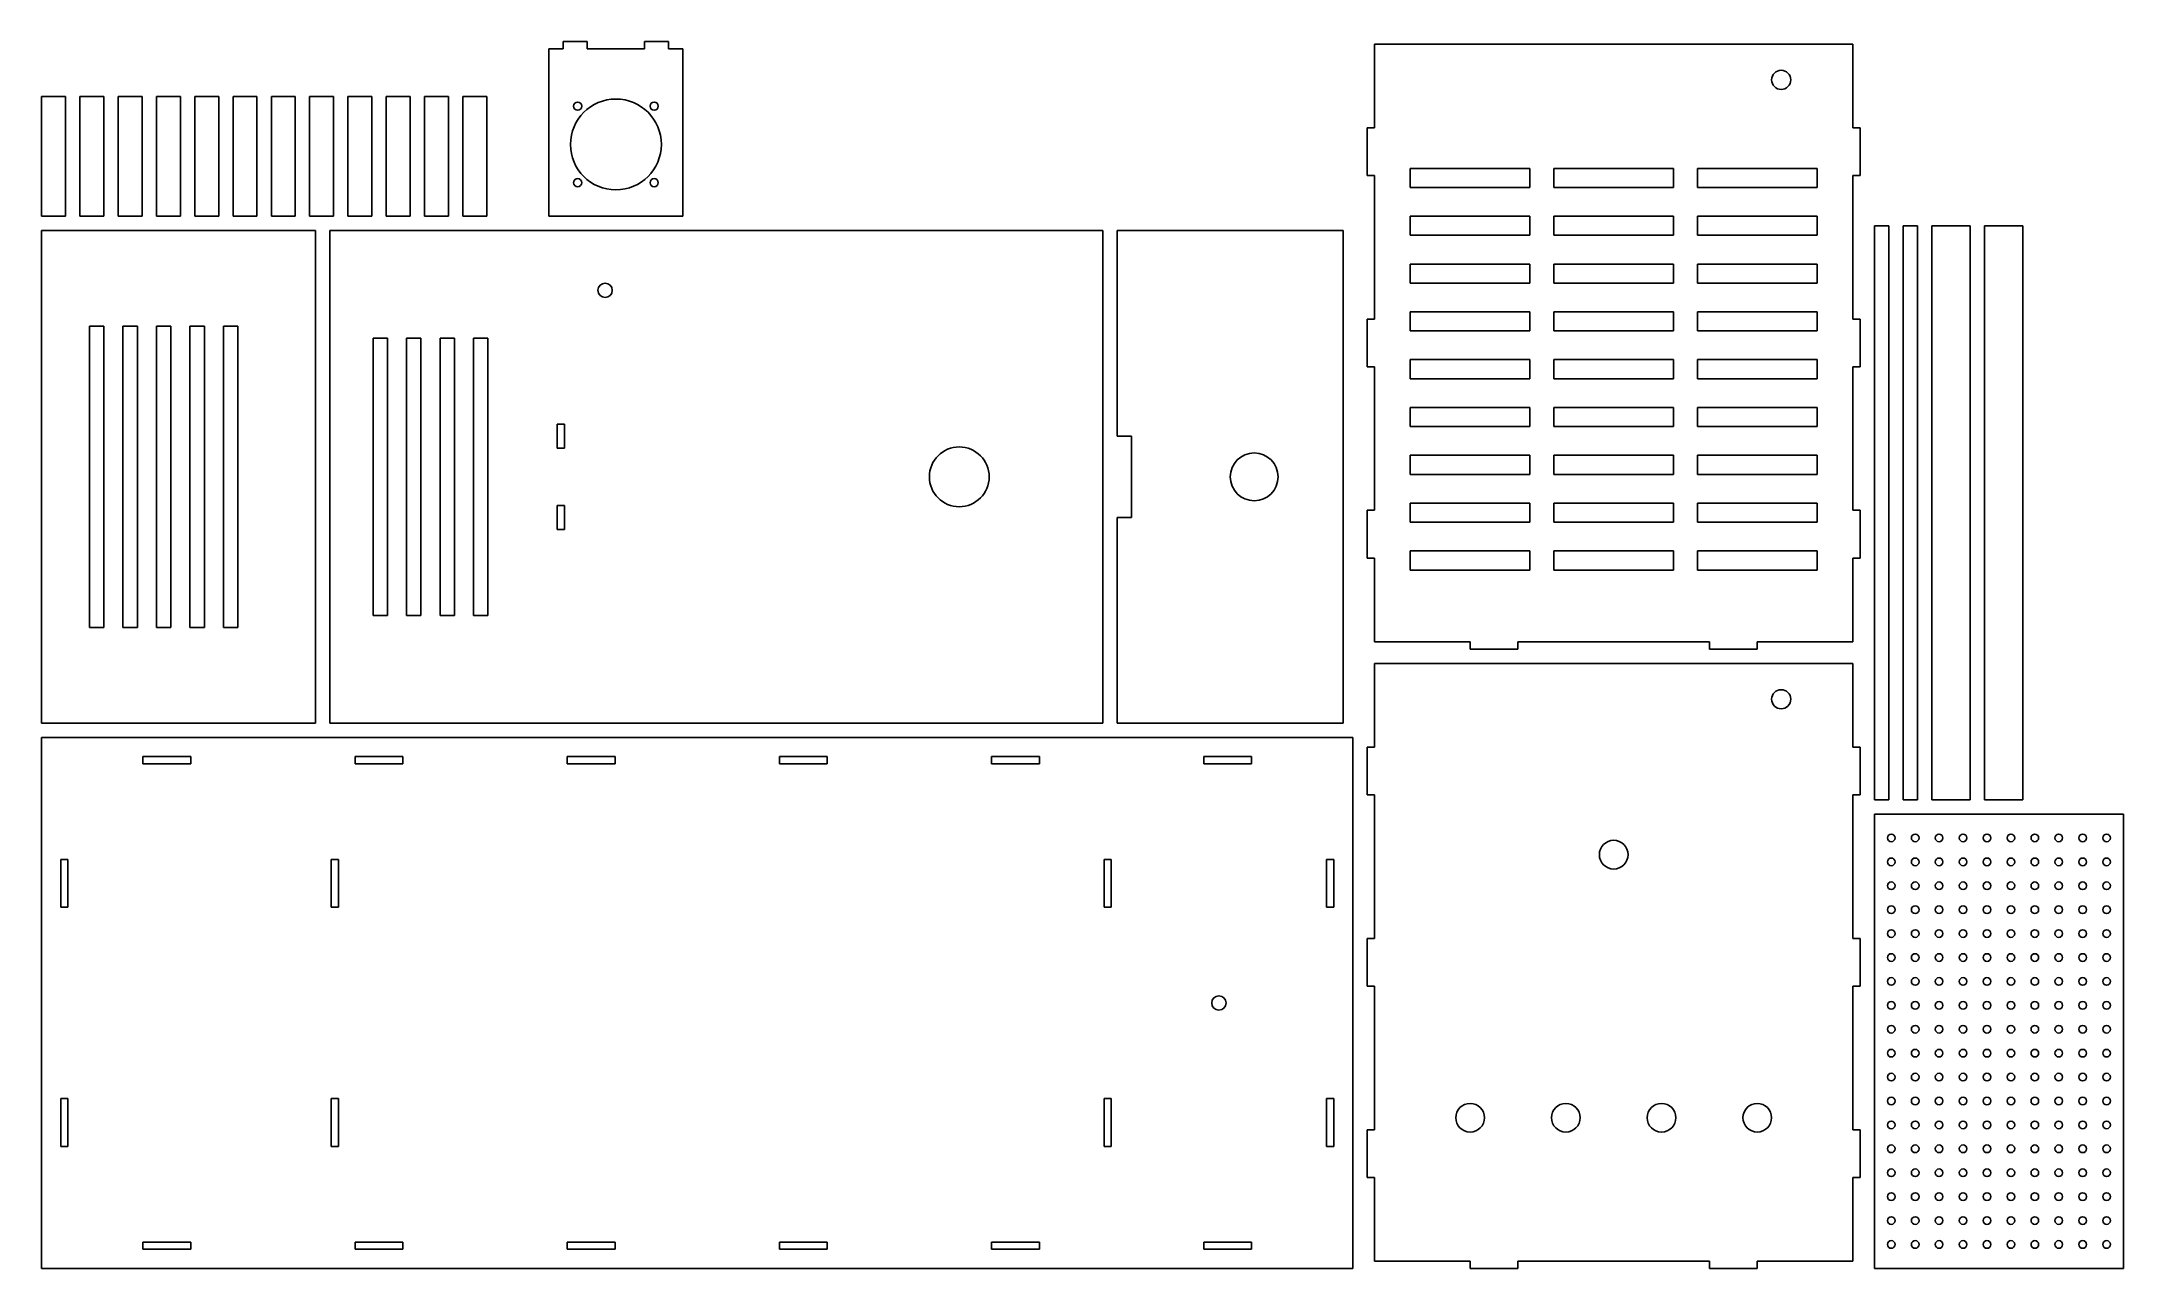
# Model space of a CAD drawing. Header units: millimetres. Extents: x 10 to 880, y 10 to 523.
import ezdxf

# ---------------------------------------------------------------- set-up
doc = ezdxf.new("R2010")
doc.units = ezdxf.units.MM

msp = doc.modelspace()

# ---------------------------------------------------------------- linework, layer by layer
at = {"layer": 'CUT'}
for p, q in [((238, 523), (228, 523)), ((228, 523), (228, 520)), ((238, 520), (238, 523)), ((272, 523), (262, 523)), ((262, 523), (262, 520)), ((272, 520), (272, 523)), ((767, 522), (567, 522)), ((567, 522), (567, 487)), ((767, 487), (767, 522)), ((228, 520), (222, 520)), ((222, 520), (222, 450)), ((262, 520), (238, 520)), ((278, 520), (272, 520)), ((278, 450), (278, 520)), ((20, 500), (10, 500)), ((10, 500), (10, 450)), ((20, 450), (20, 500)), ((36, 500), (26, 500)), ((26, 500), (26, 450)), ((36, 450), (36, 500)), ((52, 500), (42, 500)), ((42, 500), (42, 450)), ((52, 450), (52, 500)), ((68, 500), (58, 500)), ((58, 500), (58, 450)), ((68, 450), (68, 500)), ((84, 500), (74, 500)), ((74, 500), (74, 450)), ((84, 450), (84, 500)), ((100, 500), (90, 500)), ((90, 500), (90, 450)), ((100, 450), (100, 500)), ((116, 500), (106, 500)), ((106, 500), (106, 450)), ((116, 450), (116, 500)), ((132, 500), (122, 500)), ((122, 500), (122, 450)), ((132, 450), (132, 500)), ((148, 500), (138, 500)), ((138, 500), (138, 450)), ((148, 450), (148, 500)), ((164, 500), (154, 500)), ((154, 500), (154, 450)), ((164, 450), (164, 500)), ((180, 500), (170, 500)), ((170, 500), (170, 450)), ((180, 450), (180, 500)), ((196, 500), (186, 500)), ((186, 500), (186, 450)), ((196, 450), (196, 500)), ((567, 487), (564, 487)), ((564, 487), (564, 467)), ((770, 487), (767, 487)), ((770, 467), (770, 487)), ((632, 470), (582, 470)), ((582, 470), (582, 462)), ((632, 462), (632, 470)), ((692, 470), (642, 470)), ((642, 470), (642, 462)), ((692, 462), (692, 470)), ((752, 470), (702, 470)), ((702, 470), (702, 462)), ((752, 462), (752, 470)), ((564, 467), (567, 467)), ((567, 467), (567, 407)), ((582, 462), (632, 462)), ((642, 462), (692, 462)), ((702, 462), (752, 462)), ((767, 407), (767, 467)), ((767, 467), (770, 467)), ((10, 450), (20, 450)), ((124.5, 444), (10, 444)), ((10, 444), (10, 238)), ((26, 450), (36, 450)), ((42, 450), (52, 450)), ((58, 450), (68, 450)), ((74, 450), (84, 450)), ((90, 450), (100, 450)), ((106, 450), (116, 450)), ((122, 450), (132, 450)), ((124.5, 238), (124.5, 444)), ((453.5, 444), (130.5, 444)), ((130.5, 444), (130.5, 238)), ((138, 450), (148, 450)), ((154, 450), (164, 450)), ((170, 450), (180, 450)), ((186, 450), (196, 450)), ((222, 450), (278, 450)), ((453.5, 238), (453.5, 444)), ((554, 444), (459.5, 444)), ((459.5, 444), (459.5, 358)), ((554, 238), (554, 444)), ((632, 450), (582, 450)), ((582, 450), (582, 442)), ((632, 442), (632, 450)), ((692, 450), (642, 450)), ((642, 450), (642, 442)), ((692, 442), (692, 450)), ((752, 450), (702, 450)), ((702, 450), (702, 442)), ((752, 442), (752, 450)), ((782, 446), (776, 446)), ((776, 446), (776, 206)), ((782, 206), (782, 446)), ((794, 446), (788, 446)), ((788, 446), (788, 206)), ((794, 206), (794, 446)), ((816, 446), (800, 446)), ((800, 446), (800, 206)), ((816, 206), (816, 446)), ((838, 446), (822, 446)), ((822, 446), (822, 206)), ((838, 206), (838, 446)), ((582, 442), (632, 442)), ((642, 442), (692, 442)), ((702, 442), (752, 442)), ((632, 430), (582, 430)), ((582, 430), (582, 422)), ((632, 422), (632, 430)), ((692, 430), (642, 430)), ((642, 430), (642, 422)), ((692, 422), (692, 430)), ((752, 430), (702, 430)), ((702, 430), (702, 422)), ((752, 422), (752, 430)), ((582, 422), (632, 422)), ((642, 422), (692, 422)), ((702, 422), (752, 422)), ((632, 410), (582, 410)), ((582, 410), (582, 402)), ((632, 402), (632, 410)), ((692, 410), (642, 410)), ((642, 410), (642, 402)), ((692, 402), (692, 410)), ((752, 410), (702, 410)), ((702, 410), (702, 402)), ((752, 402), (752, 410)), ((36, 404), (30, 404)), ((30, 404), (30, 278)), ((36, 278), (36, 404)), ((50, 404), (44, 404)), ((44, 404), (44, 278)), ((50, 278), (50, 404)), ((64, 404), (58, 404)), ((58, 404), (58, 278)), ((64, 278), (64, 404)), ((78, 404), (72, 404)), ((72, 404), (72, 278)), ((78, 278), (78, 404)), ((92, 404), (86, 404)), ((86, 404), (86, 278)), ((92, 278), (92, 404)), ((567, 407), (564, 407)), ((564, 407), (564, 387)), ((582, 402), (632, 402)), ((642, 402), (692, 402)), ((702, 402), (752, 402)), ((770, 407), (767, 407)), ((770, 387), (770, 407)), ((154.5, 399), (148.5, 399)), ((148.5, 399), (148.5, 283)), ((154.5, 283), (154.5, 399)), ((168.5, 399), (162.5, 399)), ((162.5, 399), (162.5, 283)), ((168.5, 283), (168.5, 399)), ((182.5, 399), (176.5, 399)), ((176.5, 399), (176.5, 283)), ((182.5, 283), (182.5, 399)), ((196.5, 399), (190.5, 399)), ((190.5, 399), (190.5, 283)), ((196.5, 283), (196.5, 399)), ((564, 387), (567, 387)), ((567, 387), (567, 327)), ((632, 390), (582, 390)), ((582, 390), (582, 382)), ((632, 382), (632, 390)), ((692, 390), (642, 390)), ((642, 390), (642, 382)), ((692, 382), (692, 390)), ((752, 390), (702, 390)), ((702, 390), (702, 382)), ((752, 382), (752, 390)), ((767, 327), (767, 387)), ((767, 387), (770, 387)), ((582, 382), (632, 382)), ((642, 382), (692, 382)), ((702, 382), (752, 382)), ((632, 370), (582, 370)), ((582, 370), (582, 362)), ((632, 362), (632, 370)), ((692, 370), (642, 370)), ((642, 370), (642, 362)), ((692, 362), (692, 370)), ((752, 370), (702, 370)), ((702, 370), (702, 362)), ((752, 362), (752, 370)), ((228.5, 363), (225.5, 363)), ((225.5, 363), (225.5, 353)), ((228.5, 353), (228.5, 363)), ((459.5, 358), (465.5, 358)), ((465.5, 358), (465.5, 324)), ((582, 362), (632, 362)), ((642, 362), (692, 362)), ((702, 362), (752, 362)), ((225.5, 353), (228.5, 353)), ((632, 350), (582, 350)), ((582, 350), (582, 342)), ((632, 342), (632, 350)), ((692, 350), (642, 350)), ((642, 350), (642, 342)), ((692, 342), (692, 350)), ((752, 350), (702, 350)), ((702, 350), (702, 342)), ((752, 342), (752, 350)), ((582, 342), (632, 342)), ((642, 342), (692, 342)), ((702, 342), (752, 342)), ((228.5, 329), (225.5, 329)), ((225.5, 329), (225.5, 319)), ((228.5, 319), (228.5, 329)), ((465.5, 324), (459.5, 324)), ((459.5, 324), (459.5, 238)), ((567, 327), (564, 327)), ((564, 327), (564, 307)), ((632, 330), (582, 330)), ((582, 330), (582, 322)), ((582, 322), (632, 322)), ((632, 322), (632, 330)), ((692, 330), (642, 330)), ((642, 330), (642, 322)), ((642, 322), (692, 322)), ((692, 322), (692, 330)), ((752, 330), (702, 330)), ((702, 330), (702, 322)), ((702, 322), (752, 322)), ((752, 322), (752, 330)), ((770, 327), (767, 327)), ((770, 307), (770, 327)), ((225.5, 319), (228.5, 319)), ((564, 307), (567, 307)), ((567, 307), (567, 272)), ((632, 310), (582, 310)), ((582, 310), (582, 302)), ((632, 302), (632, 310)), ((692, 310), (642, 310)), ((642, 310), (642, 302)), ((692, 302), (692, 310)), ((752, 310), (702, 310)), ((702, 310), (702, 302)), ((752, 302), (752, 310)), ((767, 272), (767, 307)), ((767, 307), (770, 307)), ((582, 302), (632, 302)), ((642, 302), (692, 302)), ((702, 302), (752, 302)), ((148.5, 283), (154.5, 283)), ((162.5, 283), (168.5, 283)), ((176.5, 283), (182.5, 283)), ((190.5, 283), (196.5, 283)), ((30, 278), (36, 278)), ((44, 278), (50, 278)), ((58, 278), (64, 278)), ((72, 278), (78, 278)), ((86, 278), (92, 278)), ((567, 272), (607, 272)), ((607, 272), (607, 269)), ((627, 269), (627, 272)), ((627, 272), (707, 272)), ((707, 272), (707, 269)), ((727, 269), (727, 272)), ((727, 272), (767, 272)), ((767, 263), (567, 263)), ((567, 263), (567, 228)), ((607, 269), (627, 269)), ((707, 269), (727, 269)), ((767, 228), (767, 263)), ((10, 238), (124.5, 238)), ((130.5, 238), (453.5, 238)), ((459.5, 238), (554, 238)), ((558, 232), (10, 232)), ((10, 232), (10, 10)), ((558, 10), (558, 232)), ((567, 228), (564, 228)), ((564, 228), (564, 208)), ((770, 228), (767, 228)), ((770, 208), (770, 228)), ((72.3333, 224), (52.3333, 224)), ((52.3333, 224), (52.3333, 221)), ((52.3333, 221), (72.3333, 221)), ((72.3333, 221), (72.3333, 224)), ((161, 224), (141, 224)), ((141, 224), (141, 221)), ((141, 221), (161, 221)), ((161, 221), (161, 224)), ((249.6667, 224), (229.6667, 224)), ((229.6667, 224), (229.6667, 221)), ((229.6667, 221), (249.6667, 221)), ((249.6667, 221), (249.6667, 224)), ((338.3333, 224), (318.3333, 224)), ((318.3333, 224), (318.3333, 221)), ((318.3333, 221), (338.3333, 221)), ((338.3333, 221), (338.3333, 224)), ((427, 224), (407, 224)), ((407, 224), (407, 221)), ((407, 221), (427, 221)), ((427, 221), (427, 224)), ((515.6667, 224), (495.6667, 224)), ((495.6667, 224), (495.6667, 221)), ((495.6667, 221), (515.6667, 221)), ((515.6667, 221), (515.6667, 224)), ((564, 208), (567, 208)), ((567, 208), (567, 148)), ((767, 148), (767, 208)), ((767, 208), (770, 208)), ((776, 206), (782, 206)), ((788, 206), (794, 206)), ((800, 206), (816, 206)), ((822, 206), (838, 206)), ((880, 200), (776, 200)), ((776, 200), (776, 10)), ((880, 10), (880, 200)), ((21, 181), (18, 181)), ((18, 181), (18, 161)), ((21, 161), (21, 181)), ((134, 181), (131, 181)), ((131, 181), (131, 161)), ((134, 161), (134, 181)), ((457, 181), (454, 181)), ((454, 181), (454, 161)), ((457, 161), (457, 181)), ((550, 181), (547, 181)), ((547, 181), (547, 161)), ((550, 161), (550, 181)), ((18, 161), (21, 161)), ((131, 161), (134, 161)), ((454, 161), (457, 161)), ((547, 161), (550, 161)), ((567, 148), (564, 148)), ((564, 148), (564, 128)), ((770, 148), (767, 148)), ((770, 128), (770, 148)), ((564, 128), (567, 128)), ((567, 128), (567, 68)), ((767, 68), (767, 128)), ((767, 128), (770, 128)), ((21, 81), (18, 81)), ((18, 81), (18, 61)), ((21, 61), (21, 81)), ((134, 81), (131, 81)), ((131, 81), (131, 61)), ((134, 61), (134, 81)), ((457, 81), (454, 81)), ((454, 81), (454, 61)), ((457, 61), (457, 81)), ((550, 81), (547, 81)), ((547, 81), (547, 61)), ((550, 61), (550, 81)), ((18, 61), (21, 61)), ((131, 61), (134, 61)), ((454, 61), (457, 61)), ((547, 61), (550, 61)), ((567, 68), (564, 68)), ((564, 68), (564, 48)), ((770, 68), (767, 68)), ((770, 48), (770, 68)), ((564, 48), (567, 48)), ((567, 48), (567, 13)), ((767, 13), (767, 48)), ((767, 48), (770, 48)), ((72.3333, 21), (52.3333, 21)), ((52.3333, 21), (52.3333, 18)), ((52.3333, 18), (72.3333, 18)), ((72.3333, 18), (72.3333, 21)), ((161, 21), (141, 21)), ((141, 21), (141, 18)), ((141, 18), (161, 18)), ((161, 18), (161, 21)), ((249.6667, 21), (229.6667, 21)), ((229.6667, 21), (229.6667, 18)), ((229.6667, 18), (249.6667, 18)), ((249.6667, 18), (249.6667, 21)), ((338.3333, 21), (318.3333, 21)), ((318.3333, 21), (318.3333, 18)), ((318.3333, 18), (338.3333, 18)), ((338.3333, 18), (338.3333, 21)), ((427, 21), (407, 21)), ((407, 21), (407, 18)), ((407, 18), (427, 18)), ((427, 18), (427, 21)), ((515.6667, 21), (495.6667, 21)), ((495.6667, 21), (495.6667, 18)), ((495.6667, 18), (515.6667, 18)), ((515.6667, 18), (515.6667, 21)), ((10, 10), (558, 10)), ((567, 13), (607, 13)), ((607, 13), (607, 10)), ((607, 10), (627, 10)), ((627, 10), (627, 13)), ((627, 13), (707, 13)), ((707, 13), (707, 10)), ((707, 10), (727, 10)), ((727, 10), (727, 13)), ((727, 13), (767, 13)), ((776, 10), (880, 10))]:
    msp.add_line(p, q, dxfattribs=at)
for centre, radius in [((737, 507), 4), ((250, 480), 19), ((234, 496), 1.7), ((266, 496), 1.7), ((234, 464), 1.7), ((266, 464), 1.7), ((245.5, 419), 3), ((393.5, 341), 12.5), ((516.75, 341), 10), ((737, 248), 4), ((783, 190), 1.6), ((793, 190), 1.6), ((803, 190), 1.6), ((813, 190), 1.6), ((823, 190), 1.6), ((833, 190), 1.6), ((843, 190), 1.6), ((853, 190), 1.6), ((863, 190), 1.6), ((873, 190), 1.6), ((667, 183), 6), ((783, 180), 1.6), ((793, 180), 1.6), ((803, 180), 1.6), ((813, 180), 1.6), ((823, 180), 1.6), ((833, 180), 1.6), ((843, 180), 1.6), ((853, 180), 1.6), ((863, 180), 1.6), ((873, 180), 1.6), ((783, 170), 1.6), ((793, 170), 1.6), ((803, 170), 1.6), ((813, 170), 1.6), ((823, 170), 1.6), ((833, 170), 1.6), ((843, 170), 1.6), ((853, 170), 1.6), ((863, 170), 1.6), ((873, 170), 1.6), ((783, 160), 1.6), ((793, 160), 1.6), ((803, 160), 1.6), ((813, 160), 1.6), ((823, 160), 1.6), ((833, 160), 1.6), ((843, 160), 1.6), ((853, 160), 1.6), ((863, 160), 1.6), ((873, 160), 1.6), ((783, 150), 1.6), ((793, 150), 1.6), ((803, 150), 1.6), ((813, 150), 1.6), ((823, 150), 1.6), ((833, 150), 1.6), ((843, 150), 1.6), ((853, 150), 1.6), ((863, 150), 1.6), ((873, 150), 1.6), ((783, 140), 1.6), ((793, 140), 1.6), ((803, 140), 1.6), ((813, 140), 1.6), ((823, 140), 1.6), ((833, 140), 1.6), ((843, 140), 1.6), ((853, 140), 1.6), ((863, 140), 1.6), ((873, 140), 1.6), ((783, 130), 1.6), ((793, 130), 1.6), ((803, 130), 1.6), ((813, 130), 1.6), ((823, 130), 1.6), ((833, 130), 1.6), ((843, 130), 1.6), ((853, 130), 1.6), ((863, 130), 1.6), ((873, 130), 1.6), ((502, 121), 3), ((783, 120), 1.6), ((793, 120), 1.6), ((803, 120), 1.6), ((813, 120), 1.6), ((823, 120), 1.6), ((833, 120), 1.6), ((843, 120), 1.6), ((853, 120), 1.6), ((863, 120), 1.6), ((873, 120), 1.6), ((783, 110), 1.6), ((793, 110), 1.6), ((803, 110), 1.6), ((813, 110), 1.6), ((823, 110), 1.6), ((833, 110), 1.6), ((843, 110), 1.6), ((853, 110), 1.6), ((863, 110), 1.6), ((873, 110), 1.6), ((783, 100), 1.6), ((793, 100), 1.6), ((803, 100), 1.6), ((813, 100), 1.6), ((823, 100), 1.6), ((833, 100), 1.6), ((843, 100), 1.6), ((853, 100), 1.6), ((863, 100), 1.6), ((873, 100), 1.6), ((783, 90), 1.6), ((793, 90), 1.6), ((803, 90), 1.6), ((813, 90), 1.6), ((823, 90), 1.6), ((833, 90), 1.6), ((843, 90), 1.6), ((853, 90), 1.6), ((863, 90), 1.6), ((873, 90), 1.6), ((607, 73), 6), ((647, 73), 6), ((687, 73), 6), ((727, 73), 6), ((783, 80), 1.6), ((793, 80), 1.6), ((803, 80), 1.6), ((813, 80), 1.6), ((823, 80), 1.6), ((833, 80), 1.6), ((843, 80), 1.6), ((853, 80), 1.6), ((863, 80), 1.6), ((873, 80), 1.6), ((783, 70), 1.6), ((793, 70), 1.6), ((803, 70), 1.6), ((813, 70), 1.6), ((823, 70), 1.6), ((833, 70), 1.6), ((843, 70), 1.6), ((853, 70), 1.6), ((863, 70), 1.6), ((873, 70), 1.6), ((783, 60), 1.6), ((793, 60), 1.6), ((803, 60), 1.6), ((813, 60), 1.6), ((823, 60), 1.6), ((833, 60), 1.6), ((843, 60), 1.6), ((853, 60), 1.6), ((863, 60), 1.6), ((873, 60), 1.6), ((783, 50), 1.6), ((793, 50), 1.6), ((803, 50), 1.6), ((813, 50), 1.6), ((823, 50), 1.6), ((833, 50), 1.6), ((843, 50), 1.6), ((853, 50), 1.6), ((863, 50), 1.6), ((873, 50), 1.6), ((783, 40), 1.6), ((793, 40), 1.6), ((803, 40), 1.6), ((813, 40), 1.6), ((823, 40), 1.6), ((833, 40), 1.6), ((843, 40), 1.6), ((853, 40), 1.6), ((863, 40), 1.6), ((873, 40), 1.6), ((783, 30), 1.6), ((793, 30), 1.6), ((803, 30), 1.6), ((813, 30), 1.6), ((823, 30), 1.6), ((833, 30), 1.6), ((843, 30), 1.6), ((853, 30), 1.6), ((863, 30), 1.6), ((873, 30), 1.6), ((783, 20), 1.6), ((793, 20), 1.6), ((803, 20), 1.6), ((813, 20), 1.6), ((823, 20), 1.6), ((833, 20), 1.6), ((843, 20), 1.6), ((853, 20), 1.6), ((863, 20), 1.6), ((873, 20), 1.6)]:
    msp.add_circle(centre, radius, dxfattribs=at)

doc.saveas('drawing.dxf')
